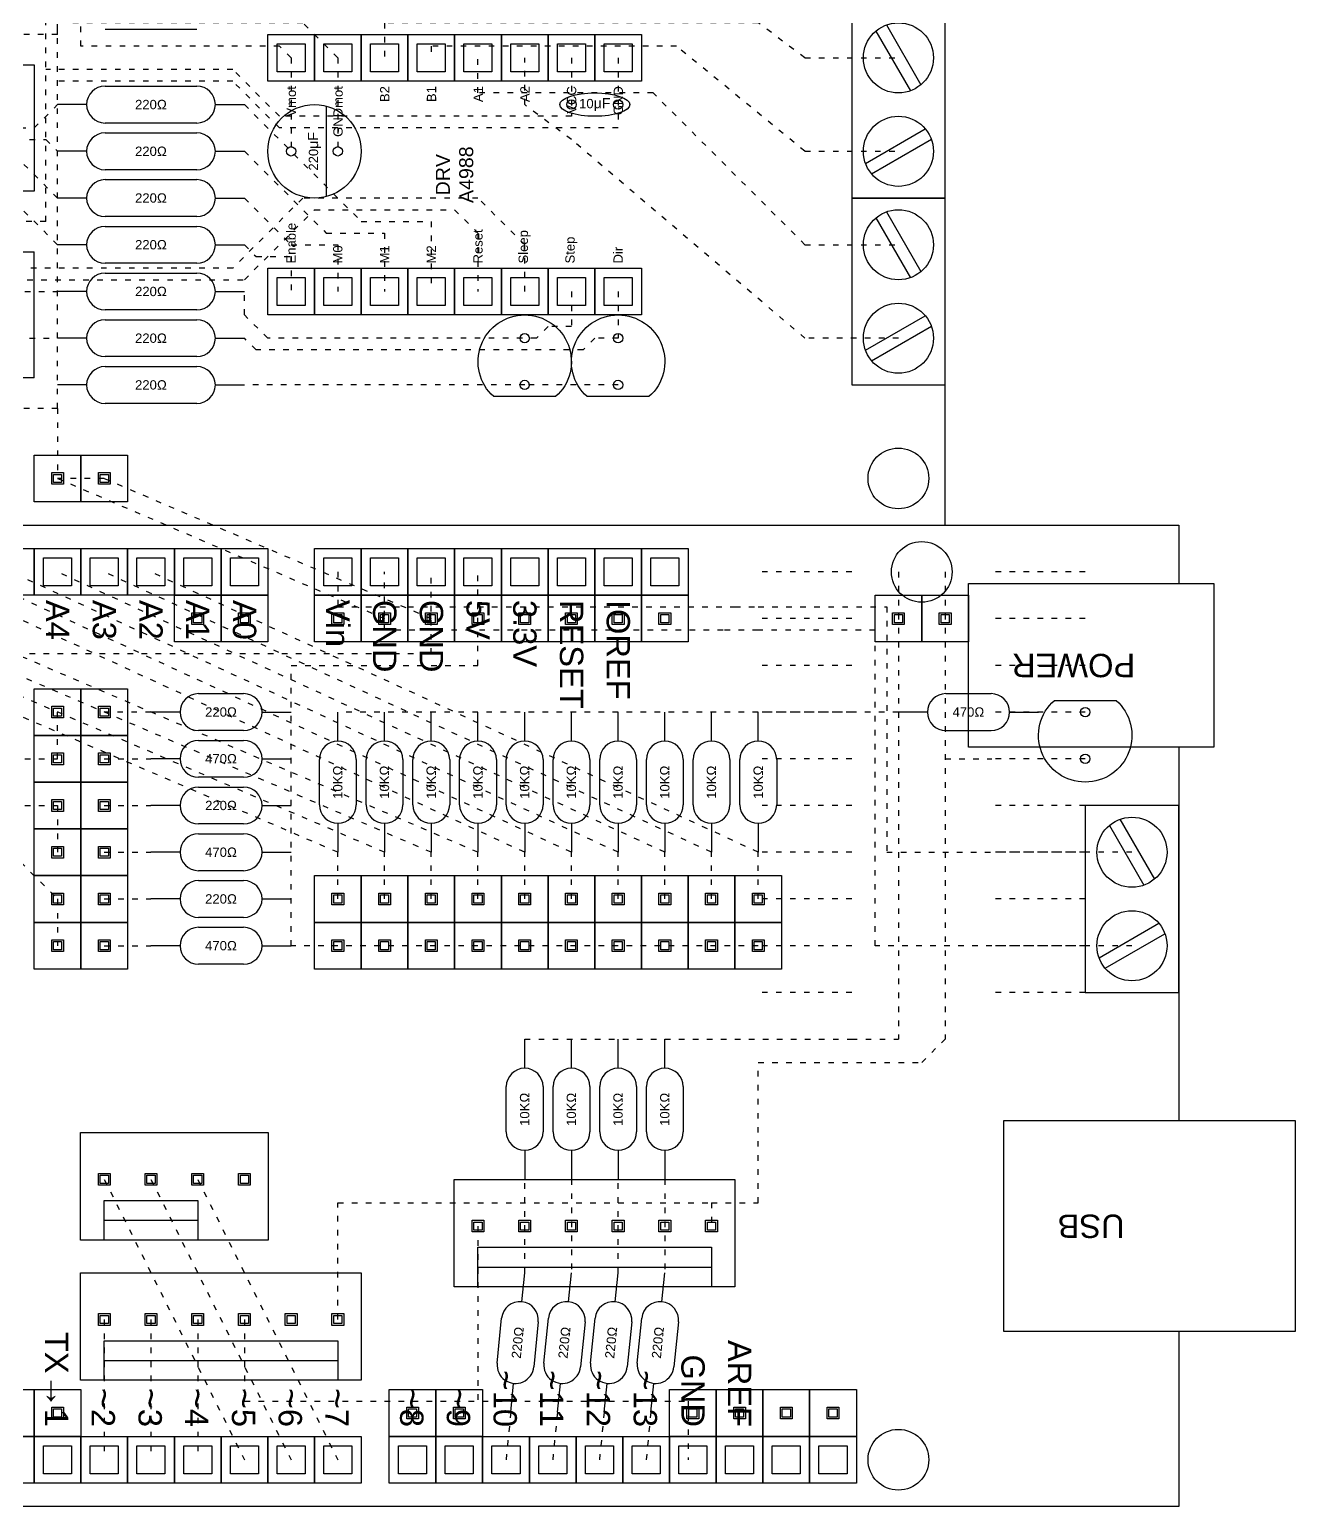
# Model space of a CAD drawing. Header units: millimetres. Extents: x 7505 to 27833, y -9600 to 533.
# Drawn here: x 22940 to 25650, y -9600 to -6439 of the extents above; entities that cross this region are included whole.
import ezdxf

# ---------------------------------------------------------------- set-up
doc = ezdxf.new("R2010")
doc.units = ezdxf.units.MM
doc.linetypes.add('ACAD_ISO03W100', pattern=[30, 12, -18])
doc.layers.add('Cableado', color=7, linetype='ACAD_ISO03W100')
doc.styles.get("Standard").update_dxf_attribs({"font": 'arial.ttf'})

msp = doc.modelspace()

# ---------------------------------------------------------------- linework, layer by layer
at = {"color": 1}
for p, q in [((22950, -6515), (22950, -6785)), ((22950, -7185), (22950, -6915))]:
    msp.add_line(p, q, dxfattribs=at)
for p, q in [((23062.3, -6600), (23000, -6600)), ((23337.8, -6600), (23400, -6600)), ((23575, -6603.2), (23575, -6796.8)), ((23062.3, -6700), (23000, -6700)), ((23337.8, -6700), (23400, -6700)), ((23062.3, -6800), (23000, -6800)), ((23337.8, -6800), (23400, -6800)), ((23062.3, -6900), (23000, -6900)), ((23337.8, -6900), (23400, -6900)), ((23062.3, -7000), (23000, -7000)), ((23337.8, -7000), (23400, -7000)), ((23062.3, -7100), (23000, -7100)), ((23337.8, -7100), (23400, -7100)), ((23062.3, -7200), (23000, -7200)), ((23337.8, -7200), (23400, -7200)), ((23262.3, -7900), (23200, -7900)), ((23437.8, -7900), (23500, -7900)), ((23600, -7962.2), (23600, -7900)), ((23700, -7962.2), (23700, -7900)), ((23800, -7962.2), (23800, -7900)), ((23900, -7962.2), (23900, -7900)), ((24000, -7962.2), (24000, -7900)), ((24100, -7962.2), (24100, -7900)), ((24200, -7962.2), (24200, -7900)), ((24300, -7962.2), (24300, -7900)), ((24400, -7962.2), (24400, -7900)), ((24500, -7962.2), (24500, -7900)), ((24862.3, -7900), (24800, -7900)), ((25037.8, -7900), (25100, -7900)), ((23262.3, -8000), (23200, -8000)), ((23437.8, -8000), (23500, -8000)), ((23262.3, -8100), (23200, -8100)), ((23437.8, -8100), (23500, -8100)), ((23600, -8137.7), (23600, -8200)), ((23700, -8137.7), (23700, -8200)), ((23800, -8137.7), (23800, -8200)), ((23900, -8137.7), (23900, -8200)), ((24000, -8137.7), (24000, -8200)), ((24100, -8137.7), (24100, -8200)), ((24200, -8137.7), (24200, -8200)), ((24300, -8137.7), (24300, -8200)), ((24400, -8137.7), (24400, -8200)), ((24500, -8137.7), (24500, -8200)), ((23262.3, -8200), (23200, -8200)), ((23437.8, -8200), (23500, -8200)), ((23262.3, -8300), (23200, -8300)), ((23437.8, -8300), (23500, -8300)), ((23262.3, -8400), (23200, -8400)), ((23437.8, -8400), (23500, -8400)), ((24000, -8662.2), (24000, -8600)), ((24100, -8662.2), (24100, -8600)), ((24200, -8662.2), (24200, -8600)), ((24300, -8662.2), (24300, -8600)), ((24000, -8837.7), (24000, -8900)), ((24100, -8837.7), (24100, -8900)), ((24200, -8837.7), (24200, -8900)), ((24300, -8837.7), (24300, -8900)), ((23993.8, -9161.9), (24000, -9100)), ((24093.8, -9161.9), (24100, -9100)), ((24193.8, -9161.9), (24200, -9100)), ((24293.8, -9161.9), (24300, -9100)), ((23970.1, -9398.5), (23976.3, -9336.6)), ((24070.1, -9398.5), (24076.3, -9336.6)), ((24170.1, -9398.5), (24176.3, -9336.6)), ((24270.1, -9398.5), (24276.3, -9336.6))]:
    msp.add_line(p, q)
for points in [[(21500, -2200), (21500, -7500), (24900, -7500), (24900, -2200)], [(24900, -6800), (24900, -6400), (24700, -6400), (24700, -6800)], [(24900, -7200), (24900, -6800), (24700, -6800), (24700, -7200)], [(25475, -7625), (25475, -7975), (24950, -7975), (24950, -7625)], [(25400, -8500), (25400, -8100), (25200, -8100), (25200, -8500)], [(25650, -8775), (25025, -8775), (25025, -9225), (25650, -9225)], [(24387.4, -9012.6), (24387.4, -8987.4), (24412.6, -8987.4), (24412.6, -9012.6)], [(24391.3, -9008.7), (24391.3, -8991.3), (24408.7, -8991.3), (24408.7, -9008.7)], [(23487.4, -9212.6), (23487.4, -9187.4), (23512.6, -9187.4), (23512.6, -9212.6)], [(23491.3, -9208.7), (23491.3, -9191.3), (23508.7, -9191.3), (23508.7, -9208.7)], [(23587.4, -9212.6), (23587.4, -9187.4), (23612.6, -9187.4), (23612.6, -9212.6)], [(23591.3, -9208.7), (23591.3, -9191.3), (23608.7, -9191.3), (23608.7, -9208.7)]]:
    msp.add_lwpolyline(points, close=True, dxfattribs=at)
for points in [[(23298.4, -6439.4), (23101.6, -6439.4)], [(23101.6, -6560.6), (23298.4, -6560.6)], [(23298.4, -6639.4), (23101.6, -6639.4)], [(23101.6, -6660.6), (23298.4, -6660.6)], [(23298.4, -6739.4), (23101.6, -6739.4)], [(23101.6, -6760.6), (23298.4, -6760.6)], [(23298.4, -6839.4), (23101.6, -6839.4)], [(23101.6, -6860.6), (23298.4, -6860.6)], [(23298.4, -6939.4), (23101.6, -6939.4)], [(23101.6, -6960.6), (23298.4, -6960.6)], [(23298.4, -7039.4), (23101.6, -7039.4)], [(23101.6, -7060.6), (23298.4, -7060.6)], [(23298.4, -7139.4), (23101.6, -7139.4)], [(23101.6, -7160.6), (23298.4, -7160.6)], [(23298.4, -7239.4), (23101.6, -7239.4)], [(23301.6, -7860.6), (23398.4, -7860.6)], [(24901.6, -7860.6), (24998.4, -7860.6)], [(23398.4, -7939.4), (23301.6, -7939.4)], [(23301.6, -7960.6), (23398.4, -7960.6)], [(24901.6, -7939.4), (24998.4, -7939.4)], [(23560.6, -8098.4), (23560.6, -8001.6)], [(23639.4, -8001.6), (23639.4, -8098.4)], [(23660.6, -8098.4), (23660.6, -8001.6)], [(23739.4, -8001.6), (23739.4, -8098.4)], [(23760.6, -8098.4), (23760.6, -8001.6)], [(23839.4, -8001.6), (23839.4, -8098.4)], [(23860.6, -8098.4), (23860.6, -8001.6)], [(23939.4, -8001.6), (23939.4, -8098.4)], [(23960.6, -8098.4), (23960.6, -8001.6)], [(24039.4, -8001.6), (24039.4, -8098.4)], [(24060.6, -8098.4), (24060.6, -8001.6)], [(24139.4, -8001.6), (24139.4, -8098.4)], [(24160.6, -8098.4), (24160.6, -8001.6)], [(24239.4, -8001.6), (24239.4, -8098.4)], [(24260.6, -8098.4), (24260.6, -8001.6)], [(24339.4, -8001.6), (24339.4, -8098.4)], [(24360.6, -8098.4), (24360.6, -8001.6)], [(24439.4, -8001.6), (24439.4, -8098.4)], [(24460.6, -8098.4), (24460.6, -8001.6)], [(24539.4, -8001.6), (24539.4, -8098.4)], [(23398.4, -8039.4), (23301.6, -8039.4)], [(23301.6, -8060.6), (23398.4, -8060.6)], [(23398.4, -8139.4), (23301.6, -8139.4)], [(23301.6, -8160.6), (23398.4, -8160.6)], [(23398.4, -8239.4), (23301.6, -8239.4)], [(23301.6, -8260.6), (23398.4, -8260.6)], [(23398.4, -8339.4), (23301.6, -8339.4)], [(23301.6, -8360.6), (23398.4, -8360.6)], [(23398.4, -8439.4), (23301.6, -8439.4)], [(23960.6, -8798.4), (23960.6, -8701.6)], [(24039.4, -8701.6), (24039.4, -8798.4)], [(24060.6, -8798.4), (24060.6, -8701.6)], [(24139.4, -8701.6), (24139.4, -8798.4)], [(24160.6, -8798.4), (24160.6, -8701.6)], [(24239.4, -8701.6), (24239.4, -8798.4)], [(24260.6, -8798.4), (24260.6, -8701.6)], [(24339.4, -8701.6), (24339.4, -8798.4)], [(23941.1, -9293.5), (23950.7, -9197.2)], [(24041.1, -9293.5), (24050.7, -9197.2)], [(24141.1, -9293.5), (24150.7, -9197.2)], [(24241.1, -9293.5), (24250.7, -9197.2)], [(24029.1, -9205), (24019.4, -9301.4)], [(24129.1, -9205), (24119.4, -9301.4)], [(24229.1, -9205), (24219.4, -9301.4)], [(24329.1, -9205), (24319.4, -9301.4)]]:
    msp.add_lwpolyline(points)
at = {"color": 7}
for points in [[(24751.8, -6442.5), (24825.7, -6570.5)], [(24774.3, -6429.5), (24848.2, -6557.5)], [(24729.5, -6725.7), (24857.5, -6651.8)], [(24742.5, -6748.2), (24870.5, -6674.3)], [(24751.8, -6842.5), (24825.7, -6970.5)], [(24774.3, -6829.5), (24848.2, -6957.5)], [(24729.5, -7125.7), (24857.5, -7051.8)], [(24742.5, -7148.2), (24870.5, -7074.3)], [(25251.8, -8142.5), (25325.7, -8270.5)], [(25274.3, -8129.5), (25348.2, -8257.5)], [(25229.5, -8425.7), (25357.5, -8351.8)], [(25242.5, -8448.2), (25370.5, -8374.3)]]:
    msp.add_lwpolyline(points, dxfattribs=at)
for points in [[(23450, -6550), (23450, -6450), (23550, -6450), (23550, -6550)], [(23470, -6530), (23470, -6470), (23530, -6470), (23530, -6530)], [(23550, -6550), (23550, -6450), (23650, -6450), (23650, -6550)], [(23570, -6530), (23570, -6470), (23630, -6470), (23630, -6530)], [(23650, -6550), (23650, -6450), (23750, -6450), (23750, -6550)], [(23670, -6530), (23670, -6470), (23730, -6470), (23730, -6530)], [(23750, -6550), (23750, -6450), (23850, -6450), (23850, -6550)], [(23770, -6530), (23770, -6470), (23830, -6470), (23830, -6530)], [(23850, -6550), (23850, -6450), (23950, -6450), (23950, -6550)], [(23870, -6530), (23870, -6470), (23930, -6470), (23930, -6530)], [(23950, -6550), (23950, -6450), (24050, -6450), (24050, -6550)], [(23970, -6530), (23970, -6470), (24030, -6470), (24030, -6530)], [(24050, -6550), (24050, -6450), (24150, -6450), (24150, -6550)], [(24070, -6530), (24070, -6470), (24130, -6470), (24130, -6530)], [(24150, -6550), (24150, -6450), (24250, -6450), (24250, -6550)], [(24170, -6530), (24170, -6470), (24230, -6470), (24230, -6530)], [(23450, -7050), (23450, -6950), (23550, -6950), (23550, -7050)], [(23550, -7050), (23550, -6950), (23650, -6950), (23650, -7050)], [(23650, -7050), (23650, -6950), (23750, -6950), (23750, -7050)], [(23750, -7050), (23750, -6950), (23850, -6950), (23850, -7050)], [(23850, -7050), (23850, -6950), (23950, -6950), (23950, -7050)], [(23950, -7050), (23950, -6950), (24050, -6950), (24050, -7050)], [(24050, -7050), (24050, -6950), (24150, -6950), (24150, -7050)], [(24150, -7050), (24150, -6950), (24250, -6950), (24250, -7050)], [(23470, -7030), (23470, -6970), (23530, -6970), (23530, -7030)], [(23570, -7030), (23570, -6970), (23630, -6970), (23630, -7030)], [(23670, -7030), (23670, -6970), (23730, -6970), (23730, -7030)], [(23770, -7030), (23770, -6970), (23830, -6970), (23830, -7030)], [(23870, -7030), (23870, -6970), (23930, -6970), (23930, -7030)], [(23970, -7030), (23970, -6970), (24030, -6970), (24030, -7030)], [(24070, -7030), (24070, -6970), (24130, -6970), (24130, -7030)], [(24170, -7030), (24170, -6970), (24230, -6970), (24230, -7030)], [(23050, -7450), (22950, -7450), (22950, -7350), (23050, -7350)], [(23150, -7450), (23050, -7450), (23050, -7350), (23150, -7350)], [(22987.4, -7412.6), (22987.4, -7387.4), (23012.6, -7387.4), (23012.6, -7412.6)], [(22991.3, -7408.7), (22991.3, -7391.3), (23008.7, -7391.3), (23008.7, -7408.7)], [(23087.4, -7412.6), (23087.4, -7387.4), (23112.6, -7387.4), (23112.6, -7412.6)], [(23091.3, -7408.7), (23091.3, -7391.3), (23108.7, -7391.3), (23108.7, -7408.7)], [(22950, -7550), (22950, -7650), (22850, -7650), (22850, -7550)], [(23050, -7550), (23050, -7650), (22950, -7650), (22950, -7550)], [(23150, -7550), (23150, -7650), (23050, -7650), (23050, -7550)], [(23250, -7550), (23250, -7650), (23150, -7650), (23150, -7550)], [(23350, -7550), (23350, -7650), (23250, -7650), (23250, -7550)], [(23450, -7550), (23450, -7650), (23350, -7650), (23350, -7550)], [(23650, -7550), (23650, -7650), (23550, -7650), (23550, -7550)], [(23750, -7550), (23750, -7650), (23650, -7650), (23650, -7550)], [(23850, -7550), (23850, -7650), (23750, -7650), (23750, -7550)], [(23950, -7550), (23950, -7650), (23850, -7650), (23850, -7550)], [(24050, -7550), (24050, -7650), (23950, -7650), (23950, -7550)], [(24150, -7550), (24150, -7650), (24050, -7650), (24050, -7550)], [(24250, -7550), (24250, -7650), (24150, -7650), (24150, -7550)], [(24350, -7550), (24350, -7650), (24250, -7650), (24250, -7550)], [(23030, -7570), (23030, -7630), (22970, -7630), (22970, -7570)], [(23130, -7570), (23130, -7630), (23070, -7630), (23070, -7570)], [(23230, -7570), (23230, -7630), (23170, -7630), (23170, -7570)], [(23330, -7570), (23330, -7630), (23270, -7630), (23270, -7570)], [(23430, -7570), (23430, -7630), (23370, -7630), (23370, -7570)], [(23630, -7570), (23630, -7630), (23570, -7630), (23570, -7570)], [(23730, -7570), (23730, -7630), (23670, -7630), (23670, -7570)], [(23830, -7570), (23830, -7630), (23770, -7630), (23770, -7570)], [(23930, -7570), (23930, -7630), (23870, -7630), (23870, -7570)], [(24030, -7570), (24030, -7630), (23970, -7630), (23970, -7570)], [(24130, -7570), (24130, -7630), (24070, -7630), (24070, -7570)], [(24230, -7570), (24230, -7630), (24170, -7630), (24170, -7570)], [(24330, -7570), (24330, -7630), (24270, -7630), (24270, -7570)], [(22950, -7850), (23050, -7850), (23050, -7950), (22950, -7950)], [(23050, -7850), (23150, -7850), (23150, -7950), (23050, -7950)], [(22987.4, -7887.4), (23012.6, -7887.4), (23012.6, -7912.6), (22987.4, -7912.6)], [(22991.3, -7891.3), (23008.7, -7891.3), (23008.7, -7908.7), (22991.3, -7908.7)], [(23087.4, -7887.4), (23112.6, -7887.4), (23112.6, -7912.6), (23087.4, -7912.6)], [(23091.3, -7891.3), (23108.7, -7891.3), (23108.7, -7908.7), (23091.3, -7908.7)], [(22950, -7950), (23050, -7950), (23050, -8050), (22950, -8050)], [(23050, -7950), (23150, -7950), (23150, -8050), (23050, -8050)], [(22987.4, -7987.4), (23012.6, -7987.4), (23012.6, -8012.6), (22987.4, -8012.6)], [(22991.3, -7991.3), (23008.7, -7991.3), (23008.7, -8008.7), (22991.3, -8008.7)], [(23087.4, -7987.4), (23112.6, -7987.4), (23112.6, -8012.6), (23087.4, -8012.6)], [(23091.3, -7991.3), (23108.7, -7991.3), (23108.7, -8008.7), (23091.3, -8008.7)], [(22950, -8050), (23050, -8050), (23050, -8150), (22950, -8150)], [(23050, -8050), (23150, -8050), (23150, -8150), (23050, -8150)], [(22987.4, -8087.4), (23012.6, -8087.4), (23012.6, -8112.6), (22987.4, -8112.6)], [(23087.4, -8087.4), (23112.6, -8087.4), (23112.6, -8112.6), (23087.4, -8112.6)], [(22991.3, -8091.3), (23008.7, -8091.3), (23008.7, -8108.7), (22991.3, -8108.7)], [(23091.3, -8091.3), (23108.7, -8091.3), (23108.7, -8108.7), (23091.3, -8108.7)], [(22950, -8150), (23050, -8150), (23050, -8250), (22950, -8250)], [(23050, -8150), (23150, -8150), (23150, -8250), (23050, -8250)], [(22987.4, -8187.4), (23012.6, -8187.4), (23012.6, -8212.6), (22987.4, -8212.6)], [(22991.3, -8191.3), (23008.7, -8191.3), (23008.7, -8208.7), (22991.3, -8208.7)], [(23087.4, -8187.4), (23112.6, -8187.4), (23112.6, -8212.6), (23087.4, -8212.6)], [(23091.3, -8191.3), (23108.7, -8191.3), (23108.7, -8208.7), (23091.3, -8208.7)], [(22950, -8250), (23050, -8250), (23050, -8350), (22950, -8350)], [(23050, -8250), (23150, -8250), (23150, -8350), (23050, -8350)], [(23550, -8250), (23650, -8250), (23650, -8350), (23550, -8350)], [(23650, -8250), (23750, -8250), (23750, -8350), (23650, -8350)], [(23750, -8250), (23850, -8250), (23850, -8350), (23750, -8350)], [(23850, -8250), (23950, -8250), (23950, -8350), (23850, -8350)], [(23950, -8250), (24050, -8250), (24050, -8350), (23950, -8350)], [(24050, -8250), (24150, -8250), (24150, -8350), (24050, -8350)], [(24150, -8250), (24250, -8250), (24250, -8350), (24150, -8350)], [(24250, -8250), (24350, -8250), (24350, -8350), (24250, -8350)], [(24350, -8250), (24450, -8250), (24450, -8350), (24350, -8350)], [(24450, -8250), (24550, -8250), (24550, -8350), (24450, -8350)], [(22987.4, -8287.4), (23012.6, -8287.4), (23012.6, -8312.6), (22987.4, -8312.6)], [(22991.3, -8291.3), (23008.7, -8291.3), (23008.7, -8308.7), (22991.3, -8308.7)], [(23087.4, -8287.4), (23112.6, -8287.4), (23112.6, -8312.6), (23087.4, -8312.6)], [(23091.3, -8291.3), (23108.7, -8291.3), (23108.7, -8308.7), (23091.3, -8308.7)], [(23612.6, -8287.4), (23612.6, -8312.6), (23587.4, -8312.6), (23587.4, -8287.4)], [(23608.7, -8291.3), (23608.7, -8308.7), (23591.3, -8308.7), (23591.3, -8291.3)], [(23712.6, -8287.4), (23712.6, -8312.6), (23687.4, -8312.6), (23687.4, -8287.4)], [(23708.7, -8291.3), (23708.7, -8308.7), (23691.3, -8308.7), (23691.3, -8291.3)], [(23812.6, -8287.4), (23812.6, -8312.6), (23787.4, -8312.6), (23787.4, -8287.4)], [(23808.7, -8291.3), (23808.7, -8308.7), (23791.3, -8308.7), (23791.3, -8291.3)], [(23912.6, -8287.4), (23912.6, -8312.6), (23887.4, -8312.6), (23887.4, -8287.4)], [(23908.7, -8291.3), (23908.7, -8308.7), (23891.3, -8308.7), (23891.3, -8291.3)], [(24012.6, -8287.4), (24012.6, -8312.6), (23987.4, -8312.6), (23987.4, -8287.4)], [(24008.7, -8291.3), (24008.7, -8308.7), (23991.3, -8308.7), (23991.3, -8291.3)], [(24112.6, -8287.4), (24112.6, -8312.6), (24087.4, -8312.6), (24087.4, -8287.4)], [(24108.7, -8291.3), (24108.7, -8308.7), (24091.3, -8308.7), (24091.3, -8291.3)], [(24212.6, -8287.4), (24212.6, -8312.6), (24187.4, -8312.6), (24187.4, -8287.4)], [(24208.7, -8291.3), (24208.7, -8308.7), (24191.3, -8308.7), (24191.3, -8291.3)], [(24312.6, -8287.4), (24312.6, -8312.6), (24287.4, -8312.6), (24287.4, -8287.4)], [(24308.7, -8291.3), (24308.7, -8308.7), (24291.3, -8308.7), (24291.3, -8291.3)], [(24412.6, -8287.4), (24412.6, -8312.6), (24387.4, -8312.6), (24387.4, -8287.4)], [(24408.7, -8291.3), (24408.7, -8308.7), (24391.3, -8308.7), (24391.3, -8291.3)], [(24512.6, -8287.4), (24512.6, -8312.6), (24487.4, -8312.6), (24487.4, -8287.4)], [(24508.7, -8291.3), (24508.7, -8308.7), (24491.3, -8308.7), (24491.3, -8291.3)], [(22950, -8350), (23050, -8350), (23050, -8450), (22950, -8450)], [(23050, -8350), (23150, -8350), (23150, -8450), (23050, -8450)], [(23550, -8350), (23650, -8350), (23650, -8450), (23550, -8450)], [(23650, -8350), (23750, -8350), (23750, -8450), (23650, -8450)], [(23750, -8350), (23850, -8350), (23850, -8450), (23750, -8450)], [(23850, -8350), (23950, -8350), (23950, -8450), (23850, -8450)], [(23950, -8350), (24050, -8350), (24050, -8450), (23950, -8450)], [(24050, -8350), (24150, -8350), (24150, -8450), (24050, -8450)], [(24150, -8350), (24250, -8350), (24250, -8450), (24150, -8450)], [(24250, -8350), (24350, -8350), (24350, -8450), (24250, -8450)], [(24350, -8350), (24450, -8350), (24450, -8450), (24350, -8450)], [(24450, -8350), (24550, -8350), (24550, -8450), (24450, -8450)], [(22987.4, -8387.4), (23012.6, -8387.4), (23012.6, -8412.6), (22987.4, -8412.6)], [(22991.3, -8391.3), (23008.7, -8391.3), (23008.7, -8408.7), (22991.3, -8408.7)], [(23087.4, -8387.4), (23112.6, -8387.4), (23112.6, -8412.6), (23087.4, -8412.6)], [(23091.3, -8391.3), (23108.7, -8391.3), (23108.7, -8408.7), (23091.3, -8408.7)], [(23612.6, -8387.4), (23612.6, -8412.6), (23587.4, -8412.6), (23587.4, -8387.4)], [(23608.7, -8391.3), (23608.7, -8408.7), (23591.3, -8408.7), (23591.3, -8391.3)], [(23712.6, -8387.4), (23712.6, -8412.6), (23687.4, -8412.6), (23687.4, -8387.4)], [(23708.7, -8391.3), (23708.7, -8408.7), (23691.3, -8408.7), (23691.3, -8391.3)], [(23812.6, -8387.4), (23812.6, -8412.6), (23787.4, -8412.6), (23787.4, -8387.4)], [(23808.7, -8391.3), (23808.7, -8408.7), (23791.3, -8408.7), (23791.3, -8391.3)], [(23912.6, -8387.4), (23912.6, -8412.6), (23887.4, -8412.6), (23887.4, -8387.4)], [(23908.7, -8391.3), (23908.7, -8408.7), (23891.3, -8408.7), (23891.3, -8391.3)], [(24012.6, -8387.4), (24012.6, -8412.6), (23987.4, -8412.6), (23987.4, -8387.4)], [(24008.7, -8391.3), (24008.7, -8408.7), (23991.3, -8408.7), (23991.3, -8391.3)], [(24112.6, -8387.4), (24112.6, -8412.6), (24087.4, -8412.6), (24087.4, -8387.4)], [(24108.7, -8391.3), (24108.7, -8408.7), (24091.3, -8408.7), (24091.3, -8391.3)], [(24212.6, -8387.4), (24212.6, -8412.6), (24187.4, -8412.6), (24187.4, -8387.4)], [(24208.7, -8391.3), (24208.7, -8408.7), (24191.3, -8408.7), (24191.3, -8391.3)], [(24312.6, -8387.4), (24312.6, -8412.6), (24287.4, -8412.6), (24287.4, -8387.4)], [(24308.7, -8391.3), (24308.7, -8408.7), (24291.3, -8408.7), (24291.3, -8391.3)], [(24412.6, -8387.4), (24412.6, -8412.6), (24387.4, -8412.6), (24387.4, -8387.4)], [(24408.7, -8391.3), (24408.7, -8408.7), (24391.3, -8408.7), (24391.3, -8391.3)], [(24512.6, -8387.4), (24512.6, -8412.6), (24487.4, -8412.6), (24487.4, -8387.4)], [(24508.7, -8391.3), (24508.7, -8408.7), (24491.3, -8408.7), (24491.3, -8391.3)], [(23450.8, -9029.9), (23049.2, -9029.9), (23049.2, -8800), (23450.8, -8800)], [(24450, -9129.9), (23849.2, -9129.9), (23849.2, -8900), (24450, -8900)], [(23100, -8945.3), (23300, -8945.3), (23300, -9029.9), (23100, -9029.9)], [(23100, -8987.6), (23300, -8987.6), (23300, -9029.9), (23100, -9029.9)], [(23912.6, -9012.6), (23887.4, -9012.6), (23887.4, -8987.4), (23912.6, -8987.4)], [(23908.7, -9008.7), (23891.3, -9008.7), (23891.3, -8991.3), (23908.7, -8991.3)], [(24012.6, -9012.6), (23987.4, -9012.6), (23987.4, -8987.4), (24012.6, -8987.4)], [(24008.7, -9008.7), (23991.3, -9008.7), (23991.3, -8991.3), (24008.7, -8991.3)], [(24112.6, -9012.6), (24087.4, -9012.6), (24087.4, -8987.4), (24112.6, -8987.4)], [(24108.7, -9008.7), (24091.3, -9008.7), (24091.3, -8991.3), (24108.7, -8991.3)], [(24212.6, -9012.6), (24187.4, -9012.6), (24187.4, -8987.4), (24212.6, -8987.4)], [(24208.7, -9008.7), (24191.3, -9008.7), (24191.3, -8991.3), (24208.7, -8991.3)], [(24312.6, -9012.6), (24287.4, -9012.6), (24287.4, -8987.4), (24312.6, -8987.4)], [(24308.7, -9008.7), (24291.3, -9008.7), (24291.3, -8991.3), (24308.7, -8991.3)], [(24412.6, -9012.6), (24387.4, -9012.6), (24387.4, -8987.4), (24412.6, -8987.4)], [(24408.7, -9008.7), (24391.3, -9008.7), (24391.3, -8991.3), (24408.7, -8991.3)], [(23900, -9045.3), (24400, -9045.3), (24400, -9129.9), (23900, -9129.9)], [(23650, -9329.9), (23049.2, -9329.9), (23049.2, -9100), (23650, -9100)], [(23900, -9087.6), (24400, -9087.6), (24400, -9129.9), (23900, -9129.9)], [(23112.6, -9212.6), (23087.4, -9212.6), (23087.4, -9187.4), (23112.6, -9187.4)], [(23108.7, -9208.7), (23091.3, -9208.7), (23091.3, -9191.3), (23108.7, -9191.3)], [(23212.6, -9212.6), (23187.4, -9212.6), (23187.4, -9187.4), (23212.6, -9187.4)], [(23208.7, -9208.7), (23191.3, -9208.7), (23191.3, -9191.3), (23208.7, -9191.3)], [(23312.6, -9212.6), (23287.4, -9212.6), (23287.4, -9187.4), (23312.6, -9187.4)], [(23308.7, -9208.7), (23291.3, -9208.7), (23291.3, -9191.3), (23308.7, -9191.3)], [(23412.6, -9212.6), (23387.4, -9212.6), (23387.4, -9187.4), (23412.6, -9187.4)], [(23408.7, -9208.7), (23391.3, -9208.7), (23391.3, -9191.3), (23408.7, -9191.3)], [(23512.6, -9212.6), (23487.4, -9212.6), (23487.4, -9187.4), (23512.6, -9187.4)], [(23508.7, -9208.7), (23491.3, -9208.7), (23491.3, -9191.3), (23508.7, -9191.3)], [(23612.6, -9212.6), (23587.4, -9212.6), (23587.4, -9187.4), (23612.6, -9187.4)], [(23608.7, -9208.7), (23591.3, -9208.7), (23591.3, -9191.3), (23608.7, -9191.3)], [(23100, -9245.3), (23600, -9245.3), (23600, -9329.9), (23100, -9329.9)], [(23100, -9287.6), (23600, -9287.6), (23600, -9329.9), (23100, -9329.9)], [(22950, -9450), (22950, -9550), (22850, -9550), (22850, -9450)], [(23050, -9450), (23050, -9550), (22950, -9550), (22950, -9450)], [(23150, -9450), (23150, -9550), (23050, -9550), (23050, -9450)], [(23250, -9450), (23250, -9550), (23150, -9550), (23150, -9450)], [(23350, -9450), (23350, -9550), (23250, -9550), (23250, -9450)], [(23450, -9450), (23450, -9550), (23350, -9550), (23350, -9450)], [(23550, -9450), (23550, -9550), (23450, -9550), (23450, -9450)], [(23650, -9450), (23650, -9550), (23550, -9550), (23550, -9450)], [(23810, -9450), (23810, -9550), (23710, -9550), (23710, -9450)], [(23910, -9450), (23910, -9550), (23810, -9550), (23810, -9450)], [(24010, -9450), (24010, -9550), (23910, -9550), (23910, -9450)], [(24110, -9450), (24110, -9550), (24010, -9550), (24010, -9450)], [(24210, -9450), (24210, -9550), (24110, -9550), (24110, -9450)], [(24310, -9450), (24310, -9550), (24210, -9550), (24210, -9450)], [(24410, -9450), (24410, -9550), (24310, -9550), (24310, -9450)], [(24510, -9450), (24510, -9550), (24410, -9550), (24410, -9450)], [(24610, -9450), (24610, -9550), (24510, -9550), (24510, -9450)], [(24710, -9450), (24710, -9550), (24610, -9550), (24610, -9450)], [(23030, -9470), (23030, -9530), (22970, -9530), (22970, -9470)], [(23130, -9470), (23130, -9530), (23070, -9530), (23070, -9470)], [(23230, -9470), (23230, -9530), (23170, -9530), (23170, -9470)], [(23330, -9470), (23330, -9530), (23270, -9530), (23270, -9470)], [(23430, -9470), (23430, -9530), (23370, -9530), (23370, -9470)], [(23530, -9470), (23530, -9530), (23470, -9530), (23470, -9470)], [(23630, -9470), (23630, -9530), (23570, -9530), (23570, -9470)], [(23790, -9470), (23790, -9530), (23730, -9530), (23730, -9470)], [(23890, -9470), (23890, -9530), (23830, -9530), (23830, -9470)], [(23990, -9470), (23990, -9530), (23930, -9530), (23930, -9470)], [(24090, -9470), (24090, -9530), (24030, -9530), (24030, -9470)], [(24190, -9470), (24190, -9530), (24130, -9530), (24130, -9470)], [(24290, -9470), (24290, -9530), (24230, -9530), (24230, -9470)], [(24390, -9470), (24390, -9530), (24330, -9530), (24330, -9470)], [(24490, -9470), (24490, -9530), (24430, -9530), (24430, -9470)], [(24590, -9470), (24590, -9530), (24530, -9530), (24530, -9470)], [(24690, -9470), (24690, -9530), (24630, -9530), (24630, -9470)]]:
    msp.add_lwpolyline(points, close=True)
at = {"color": 1}
for points in [[(22150, -6515), (22950, -6515)], [(22950, -6785), (22150, -6785)], [(22550, -6915), (22950, -6915)], [(22950, -7185), (22550, -7185)], [(25400, -9225), (25400, -9600), (21600, -9600), (21500, -9500), (21500, -9100), (21400, -9000), (21400, -7650), (21500, -7550), (21500, -7500), (25400, -7500), (25400, -7625)], [(25400, -7975), (25400, -8775)]]:
    msp.add_lwpolyline(points, dxfattribs=at)
at = {"color": 30}
for points in [[(24066.1, -7225), (23933.9, -7225, -2.645751)], [(24266.1, -7225), (24133.9, -7225, -2.645751)], [(25133.9, -7875), (25266.1, -7875, -2.645751)]]:
    msp.add_lwpolyline(points, format="xyb", close=True, dxfattribs=at)
at = {"color": 2}
for points in [[(23350, -7750), (23250, -7750), (23250, -7650), (23350, -7650)], [(23450, -7750), (23350, -7750), (23350, -7650), (23450, -7650)], [(23650, -7750), (23550, -7750), (23550, -7650), (23650, -7650)], [(23750, -7750), (23650, -7750), (23650, -7650), (23750, -7650)], [(23850, -7750), (23750, -7750), (23750, -7650), (23850, -7650)], [(23950, -7750), (23850, -7750), (23850, -7650), (23950, -7650)], [(24050, -7750), (23950, -7750), (23950, -7650), (24050, -7650)], [(24150, -7750), (24050, -7750), (24050, -7650), (24150, -7650)], [(24250, -7750), (24150, -7750), (24150, -7650), (24250, -7650)], [(24350, -7750), (24250, -7750), (24250, -7650), (24350, -7650)], [(24850, -7750), (24750, -7750), (24750, -7650), (24850, -7650)], [(24950, -7750), (24850, -7750), (24850, -7650), (24950, -7650)], [(23287.4, -7712.6), (23287.4, -7687.4), (23312.6, -7687.4), (23312.6, -7712.6)], [(23291.3, -7708.7), (23291.3, -7691.3), (23308.7, -7691.3), (23308.7, -7708.7)], [(23387.4, -7712.6), (23387.4, -7687.4), (23412.6, -7687.4), (23412.6, -7712.6)], [(23391.3, -7708.7), (23391.3, -7691.3), (23408.7, -7691.3), (23408.7, -7708.7)], [(23587.4, -7712.6), (23587.4, -7687.4), (23612.6, -7687.4), (23612.6, -7712.6)], [(23591.3, -7708.7), (23591.3, -7691.3), (23608.7, -7691.3), (23608.7, -7708.7)], [(23687.4, -7712.6), (23687.4, -7687.4), (23712.6, -7687.4), (23712.6, -7712.6)], [(23691.3, -7708.7), (23691.3, -7691.3), (23708.7, -7691.3), (23708.7, -7708.7)], [(23787.4, -7712.6), (23787.4, -7687.4), (23812.6, -7687.4), (23812.6, -7712.6)], [(23791.3, -7708.7), (23791.3, -7691.3), (23808.7, -7691.3), (23808.7, -7708.7)], [(23887.4, -7712.6), (23887.4, -7687.4), (23912.6, -7687.4), (23912.6, -7712.6)], [(23891.3, -7708.7), (23891.3, -7691.3), (23908.7, -7691.3), (23908.7, -7708.7)], [(23987.4, -7712.6), (23987.4, -7687.4), (24012.6, -7687.4), (24012.6, -7712.6)], [(23991.3, -7708.7), (23991.3, -7691.3), (24008.7, -7691.3), (24008.7, -7708.7)], [(24087.4, -7712.6), (24087.4, -7687.4), (24112.6, -7687.4), (24112.6, -7712.6)], [(24091.3, -7708.7), (24091.3, -7691.3), (24108.7, -7691.3), (24108.7, -7708.7)], [(24187.4, -7712.6), (24187.4, -7687.4), (24212.6, -7687.4), (24212.6, -7712.6)], [(24191.3, -7708.7), (24191.3, -7691.3), (24208.7, -7691.3), (24208.7, -7708.7)], [(24287.4, -7712.6), (24287.4, -7687.4), (24312.6, -7687.4), (24312.6, -7712.6)], [(24291.3, -7708.7), (24291.3, -7691.3), (24308.7, -7691.3), (24308.7, -7708.7)], [(24787.4, -7712.6), (24787.4, -7687.4), (24812.6, -7687.4), (24812.6, -7712.6)], [(24791.3, -7708.7), (24791.3, -7691.3), (24808.7, -7691.3), (24808.7, -7708.7)], [(24887.4, -7712.6), (24887.4, -7687.4), (24912.6, -7687.4), (24912.6, -7712.6)], [(24891.3, -7708.7), (24891.3, -7691.3), (24908.7, -7691.3), (24908.7, -7708.7)], [(22950, -9450), (22850, -9450), (22850, -9350), (22950, -9350)], [(23050, -9450), (22950, -9450), (22950, -9350), (23050, -9350)], [(23810, -9450), (23710, -9450), (23710, -9350), (23810, -9350)], [(23910, -9450), (23810, -9450), (23810, -9350), (23910, -9350)], [(24410, -9450), (24310, -9450), (24310, -9350), (24410, -9350)], [(24510, -9450), (24410, -9450), (24410, -9350), (24510, -9350)], [(24610, -9450), (24510, -9450), (24510, -9350), (24610, -9350)], [(24710, -9450), (24610, -9450), (24610, -9350), (24710, -9350)], [(22987.4, -9412.6), (22987.4, -9387.4), (23012.6, -9387.4), (23012.6, -9412.6)], [(22991.3, -9408.7), (22991.3, -9391.3), (23008.7, -9391.3), (23008.7, -9408.7)], [(23747.4, -9412.6), (23747.4, -9387.4), (23772.6, -9387.4), (23772.6, -9412.6)], [(23751.3, -9408.7), (23751.3, -9391.3), (23768.7, -9391.3), (23768.7, -9408.7)], [(23847.4, -9412.6), (23847.4, -9387.4), (23872.6, -9387.4), (23872.6, -9412.6)], [(23851.3, -9408.7), (23851.3, -9391.3), (23868.7, -9391.3), (23868.7, -9408.7)], [(24347.4, -9412.6), (24347.4, -9387.4), (24372.6, -9387.4), (24372.6, -9412.6)], [(24351.3, -9408.7), (24351.3, -9391.3), (24368.7, -9391.3), (24368.7, -9408.7)], [(24447.4, -9412.6), (24447.4, -9387.4), (24472.6, -9387.4), (24472.6, -9412.6)], [(24451.3, -9408.7), (24451.3, -9391.3), (24468.7, -9391.3), (24468.7, -9408.7)], [(24547.4, -9412.6), (24547.4, -9387.4), (24572.6, -9387.4), (24572.6, -9412.6)], [(24551.3, -9408.7), (24551.3, -9391.3), (24568.7, -9391.3), (24568.7, -9408.7)], [(24647.4, -9412.6), (24647.4, -9387.4), (24672.6, -9387.4), (24672.6, -9412.6)], [(24651.3, -9408.7), (24651.3, -9391.3), (24668.7, -9391.3), (24668.7, -9408.7)]]:
    msp.add_lwpolyline(points, close=True, dxfattribs=at)
at = {"color": 5}
for points in [[(23112.6, -8912.6), (23087.4, -8912.6), (23087.4, -8887.4), (23112.6, -8887.4)], [(23108.7, -8908.7), (23091.3, -8908.7), (23091.3, -8891.3), (23108.7, -8891.3)], [(23212.6, -8912.6), (23187.4, -8912.6), (23187.4, -8887.4), (23212.6, -8887.4)], [(23208.7, -8908.7), (23191.3, -8908.7), (23191.3, -8891.3), (23208.7, -8891.3)], [(23312.6, -8912.6), (23287.4, -8912.6), (23287.4, -8887.4), (23312.6, -8887.4)], [(23308.7, -8908.7), (23291.3, -8908.7), (23291.3, -8891.3), (23308.7, -8891.3)]]:
    msp.add_lwpolyline(points, close=True, dxfattribs=at)
at = {"color": 7}
for points in [[(23412.6, -8912.6), (23387.4, -8912.6), (23387.4, -8887.4), (23412.6, -8887.4)], [(23408.7, -8908.7), (23391.3, -8908.7), (23391.3, -8891.3), (23408.7, -8891.3)]]:
    msp.add_lwpolyline(points, close=True, dxfattribs=at)
at = {"color": 252}
for points in [[(23887.4, -9012.6), (23887.4, -8987.4), (23912.6, -8987.4), (23912.6, -9012.6)], [(23891.3, -9008.7), (23891.3, -8991.3), (23908.7, -8991.3), (23908.7, -9008.7)], [(23387.4, -9212.6), (23387.4, -9187.4), (23412.6, -9187.4), (23412.6, -9212.6)], [(23391.3, -9208.7), (23391.3, -9191.3), (23408.7, -9191.3), (23408.7, -9208.7)]]:
    msp.add_lwpolyline(points, close=True, dxfattribs=at)
at = {"color": 6}
for points in [[(23987.4, -9012.6), (23987.4, -8987.4), (24012.6, -8987.4), (24012.6, -9012.6)], [(23991.3, -9008.7), (23991.3, -8991.3), (24008.7, -8991.3), (24008.7, -9008.7)], [(24087.4, -9012.6), (24087.4, -8987.4), (24112.6, -8987.4), (24112.6, -9012.6)], [(24091.3, -9008.7), (24091.3, -8991.3), (24108.7, -8991.3), (24108.7, -9008.7)], [(24187.4, -9012.6), (24187.4, -8987.4), (24212.6, -8987.4), (24212.6, -9012.6)], [(24191.3, -9008.7), (24191.3, -8991.3), (24208.7, -8991.3), (24208.7, -9008.7)], [(24287.4, -9012.6), (24287.4, -8987.4), (24312.6, -8987.4), (24312.6, -9012.6)], [(24291.3, -9008.7), (24291.3, -8991.3), (24308.7, -8991.3), (24308.7, -9008.7)]]:
    msp.add_lwpolyline(points, close=True, dxfattribs=at)
at = {"color": 7}
for centre in [(24800, -6500), (24800, -6700), (24800, -6900), (24800, -7100), (25300, -8200), (25300, -8400)]:
    msp.add_circle(centre, 75, dxfattribs=at)
for centre, radius in [((23550, -6700), 100), ((24100, -6600), 10), ((24200, -6600), 10), ((23500, -6700), 10), ((23600, -6700), 10)]:
    msp.add_circle(centre, radius)
at = {"color": 30}
for centre in [(24000, -7100), (24200, -7100), (24000, -7200), (24200, -7200), (25200, -7900), (25200, -8000)]:
    msp.add_circle(centre, 10, dxfattribs=at)
at = {"color": 1}
for centre in [(24800, -7400), (24850, -7600), (24800, -9500)]:
    msp.add_circle(centre, 65, dxfattribs=at)
for centre, start, end in [((23101.6, -6600), 90, 270), ((23298.4, -6600), 270, 90), ((23101.6, -6700), 90, 270), ((23298.4, -6700), 270, 90), ((23101.6, -6800), 90, 270), ((23298.4, -6800), 270, 90), ((23101.6, -6900), 90, 270), ((23298.4, -6900), 270, 90), ((23101.6, -7000), 90, 270), ((23298.4, -7000), 270, 90), ((23101.6, -7100), 90, 270), ((23298.4, -7100), 270, 90), ((23101.6, -7200), 90, 270), ((23298.4, -7200), 270, 90), ((23301.6, -7900), 90, 270), ((23398.4, -7900), 270, 90), ((24901.6, -7900), 90, 270), ((24998.4, -7900), 270, 90), ((23301.6, -8000), 90, 270), ((23398.4, -8000), 270, 90), ((23600, -8001.6), 0, 180), ((23700, -8001.6), 0, 180), ((23800, -8001.6), 0, 180), ((23900, -8001.6), 0, 180), ((24000, -8001.6), 0, 180), ((24100, -8001.6), 0, 180), ((24200, -8001.6), 0, 180), ((24300, -8001.6), 0, 180), ((24400, -8001.6), 0, 180), ((24500, -8001.6), 0, 180), ((23301.6, -8100), 90, 270), ((23398.4, -8100), 270, 90), ((23600, -8098.4), 180, 0), ((23700, -8098.4), 180, 0), ((23800, -8098.4), 180, 0), ((23900, -8098.4), 180, 0), ((24000, -8098.4), 180, 0), ((24100, -8098.4), 180, 0), ((24200, -8098.4), 180, 0), ((24300, -8098.4), 180, 0), ((24400, -8098.4), 180, 0), ((24500, -8098.4), 180, 0), ((23301.6, -8200), 90, 270), ((23398.4, -8200), 270, 90), ((23301.6, -8300), 90, 270), ((23398.4, -8300), 270, 90), ((23301.6, -8400), 90, 270), ((23398.4, -8400), 270, 90), ((24000, -8701.6), 0, 180), ((24100, -8701.6), 0, 180), ((24200, -8701.6), 0, 180), ((24300, -8701.6), 0, 180), ((24000, -8798.4), 180, 0), ((24100, -8798.4), 180, 0), ((24200, -8798.4), 180, 0), ((24300, -8798.4), 180, 0), ((23989.9, -9201.1), 354.2894, 174.2894), ((24089.9, -9201.1), 354.2894, 174.2894), ((24189.9, -9201.1), 354.2894, 174.2894), ((24289.9, -9201.1), 354.2894, 174.2894), ((23980.3, -9297.4), 174.2894, 354.2894), ((24080.3, -9297.4), 174.2894, 354.2894), ((24180.3, -9297.4), 174.2894, 354.2894), ((24280.3, -9297.4), 174.2894, 354.2894)]:
    msp.add_arc(centre, 39.4, start, end)
msp.add_ellipse((24150, -6600), major_axis=(75, 0), ratio=0.333333)
at = {"layer": 'Cableado', "color": 252}
msp.add_line((23000, -7250), (23000, -7400), dxfattribs=at)
at = {"layer": 'Cableado', "color": 2}
for points in [[(23050, -6475), (23050, -2900)], [(23500, -6500), (23475, -6475), (23050, -6475)], [(23500, -6500), (23500, -6700)]]:
    msp.add_lwpolyline(points, dxfattribs=at)
at = {"layer": 'Cableado', "color": 252}
for points in [[(23000, -6450), (23000, -5600)], [(23000, -7250), (23000, -6400)], [(23000, -6450), (22300, -6450)], [(23000, -6450), (22600, -6450)], [(24200, -6500), (24200, -6650), (23475, -6650), (23375, -6550), (23000, -6550)], [(24200, -7200), (24000, -7200), (23400, -7200)], [(23000, -7250), (22700, -7250)], [(23000, -7400), (23700, -7700)], [(23100, -7400), (23000, -7400)], [(23100, -7400), (23800, -7700)], [(23800, -7775), (23800, -7600)], [(24800, -7600), (24800, -8600)], [(22700, -8400), (22700, -8200), (22700, -7775), (23800, -7775)], [(24800, -7900), (23600, -7900)], [(25200, -7900), (25000, -7900)], [(23900, -9000), (23900, -9375)], [(23400, -9200), (23400, -9375), (24350, -9375), (24350, -9500)]]:
    msp.add_lwpolyline(points, dxfattribs=at)
at = {"layer": 'Cableado', "color": 1}
for points in [[(22975, -6850), (22975, -6400)], [(24600, -6700), (24325, -6475), (23800, -6475), (23800, -6500)], [(24100, -6500), (24100, -6625), (23475, -6625), (23375, -6525), (22975, -6525)], [(24600, -6700), (24800, -6700)], [(22975, -6850), (22300, -6850)], [(23500, -8400), (23500, -7800), (23900, -7800), (23900, -7600)], [(23600, -7600), (23600, -7675), (24450, -7675), (24500, -7675), (24775, -7675), (24775, -8200), (25000, -8200)], [(24900, -7600), (24900, -8600)], [(23200, -7900), (23100, -7900)], [(23100, -8000), (23200, -8000)], [(24900, -8000), (25000, -8000)], [(23100, -8100), (23200, -8100)], [(23100, -8200), (23200, -8200)], [(25300, -8200), (25000, -8200)], [(23100, -8300), (23200, -8300)], [(23100, -8400), (23200, -8400)], [(24500, -8400), (23500, -8400)], [(24400, -8950), (24500, -8950), (24500, -8650), (24800, -8650), (24850, -8650), (24900, -8600)], [(23600, -9200), (23600, -8950), (24400, -8950)], [(24400, -8950), (24400, -9000)]]:
    msp.add_lwpolyline(points, dxfattribs=at)
at = {"layer": 'Cableado', "color": 251}
for points in [[(23600, -6500), (23525, -6425), (23025, -6425)], [(23600, -6500), (23600, -6700)], [(24600, -6900), (24275, -6575), (23900, -6575), (23900, -6500)], [(24600, -6900), (24800, -6900)], [(25300, -8400), (25000, -8400), (24750, -8400), (24750, -8250), (24750, -7725), (24500, -7725), (24425, -7725), (23700, -7725), (23700, -7600)], [(24000, -8600), (24700, -8600), (24800, -8600)]]:
    msp.add_lwpolyline(points, dxfattribs=at)
at = {"layer": 'Cableado', "color": 5}
for points in [[(24600, -6500), (24500, -6425), (23700, -6425), (23700, -6500)], [(24600, -6500), (24800, -6500)], [(24000, -7000), (24000, -6900), (23900, -6800), (23525, -6800), (23375, -6950), (22500, -6950), (22450, -6900), (22350, -6900), (22300, -6925), (22300, -7000)], [(22400, -7000), (22425, -6975), (23400, -6975), (23550, -6825), (23850, -6825), (23900, -6875), (23900, -7000)], [(22900, -8000), (23000, -8000), (23000, -7900)], [(22900, -8100), (23000, -8100), (23000, -8200)], [(22900, -8200), (23000, -8300), (23000, -8400)], [(23100, -8900), (23400, -9500)], [(23200, -8900), (23500, -9500)], [(23300, -8900), (23600, -9500)]]:
    msp.add_lwpolyline(points, dxfattribs=at)
at = {"layer": 'Cableado', "color": 3}
for points in [[(24600, -7100), (24100, -6675), (24000, -6600), (24000, -6500)], [(22200, -6800), (22350, -6650), (22950, -6650), (23000, -6600)], [(23400, -6600), (23650, -6850), (23800, -6850), (23800, -7000)], [(22400, -6800), (22400, -6675), (22975, -6675), (23000, -6700)], [(23000, -6800), (22900, -6700), (22600, -6700), (22600, -6800)], [(23400, -6700), (23575, -6875), (23700, -6875), (23700, -7000)], [(23000, -6900), (22825, -6725), (22800, -6725), (22800, -6800)], [(23400, -6800), (23500, -6900), (23600, -6900), (23600, -7000)], [(23400, -6900), (23425, -6925), (23500, -6925), (23500, -7000)], [(24800, -7100), (24600, -7100)]]:
    msp.add_lwpolyline(points, dxfattribs=at)
at = {"layer": 'Cableado', "color": 6}
for points in [[(22700, -6900), (22700, -7100), (23000, -7100)], [(24200, -7000), (24200, -7100), (24150, -7100), (24125, -7125), (23425, -7125), (23400, -7100)], [(24000, -9100), (24000, -8900)], [(24100, -8900), (24100, -9100)], [(24200, -9100), (24200, -8900)], [(24300, -8900), (24300, -9100)], [(23970.1, -9398.5), (23960, -9500)], [(24070.1, -9398.5), (24060, -9500)], [(24170.1, -9398.5), (24160, -9500)], [(24270.1, -9398.5), (24260, -9500)]]:
    msp.add_lwpolyline(points, dxfattribs=at)
at = {"layer": 'Cableado', "color": 4}
for points in [[(22900, -6900), (22900, -7000), (23000, -7000)], [(24100, -7000), (24100, -7075), (24050, -7075), (24025, -7100), (23450, -7100), (23400, -7050), (23400, -7000)], [(23600, -8200), (22200, -7600)], [(23700, -8200), (22300, -7600)], [(23800, -8200), (22400, -7600)], [(23900, -8200), (22500, -7600)], [(24000, -8200), (22700, -7600)], [(24100, -8200), (22800, -7600)], [(24200, -8200), (22900, -7600)], [(24300, -8200), (23000, -7600)], [(24400, -8200), (23100, -7600)], [(24500, -8200), (23200, -7600)], [(23600, -8300), (23600, -8200)], [(23700, -8300), (23700, -8200)], [(23800, -8300), (23800, -8200)], [(23900, -8300), (23900, -8200)], [(24000, -8300), (24000, -8200)], [(24100, -8300), (24100, -8200)], [(24200, -8300), (24200, -8200)], [(24300, -8300), (24300, -8200)], [(24400, -8300), (24400, -8200)], [(24500, -8300), (24500, -8200)]]:
    msp.add_lwpolyline(points, dxfattribs=at)
at = {"layer": 'Cableado', "color": 7}
for points in [[(24700, -7600), (24500, -7600)], [(25200, -7600), (25000, -7600)], [(24700, -7700), (24500, -7700)], [(25200, -7700), (25000, -7700)], [(24700, -7800), (24500, -7800)], [(25200, -7800), (25000, -7800)], [(24700, -7900), (24500, -7900)], [(24700, -8000), (24500, -8000)], [(25200, -8000), (25000, -8000)], [(24700, -8100), (24500, -8100)], [(25200, -8100), (25000, -8100)], [(24700, -8200), (24500, -8200)], [(25200, -8200), (25000, -8200)], [(24700, -8300), (24500, -8300)], [(25200, -8300), (25000, -8300)], [(24700, -8400), (24500, -8400)], [(25200, -8400), (25000, -8400)], [(24700, -8500), (24500, -8500)], [(25200, -8500), (25000, -8500)]]:
    msp.add_lwpolyline(points, dxfattribs=at)
at = {"layer": 'Cableado'}
for points in [[(23100, -9200), (23100, -9500)], [(23200, -9200), (23200, -9500)], [(23300, -9200), (23300, -9500)]]:
    msp.add_lwpolyline(points, dxfattribs=at)

# ---------------------------------------------------------------- texts
for s, width, insert, char_height, attachment_point, rotation in [('Vmot', 4.5, (23500.5, -6560.5), 20, 6, 90), ('GNDmot', 4.5, (23600.5, -6560.5), 20, 6, 90), ('B2', 4.5, (23700.5, -6560.5), 20, 6, 90), ('B1', 4.5, (23800.5, -6560.5), 20, 6, 90), ('A1', 4.5, (23900.5, -6560.5), 20, 6, 90), ('A2', 4.5, (24000.5, -6560.5), 20, 6, 90), ('VCC', 4.5, (24100.5, -6560.5), 20, 6, 90), ('GND', 4.5, (24200.5, -6560.5), 20, 6, 90), ('220{\\H1.0833x;μF}', 83.152, (23550, -6700), 20, 5, 90), ('DRV A4988', 4.5, (23850, -6750), 30, 5, 90), ('Enable', 4.5, (23500, -6940), 20, 4, 90), ('Reset', 4.5, (23900, -6940), 20, 4, 90), ('Sleep', 4.5, (24000, -6940), 20, 4, 90), ('Step', 4.5, (24100, -6940), 20, 4, 90), ('M0', 4.5, (23600, -6940), 20, 4, 90), ('M1', 4.5, (23700, -6940), 20, 4, 90), ('M2', 4.5, (23800, -6940), 20, 4, 90), ('Dir', 4.5, (24200, -6940), 20, 4, 90), ('A4', 4.5, (23000, -7660), 50, 4, 270), ('A3', 4.5, (23100, -7660), 50, 4, 270), ('A2', 4.5, (23200, -7660), 50, 4, 270), ('A1', 4.5, (23300, -7660), 50, 4, 270), ('A0', 4.5, (23400, -7660), 50, 4, 270), ('Vin', 4.5, (23600, -7660), 50, 4, 270), ('GND', 4.5, (23700, -7660), 50, 4, 270), ('GND', 4.5, (23800, -7660), 50, 4, 270), ('5V', 4.5, (23900, -7660), 50, 4, 270), ('3.3V', 4.5, (24000, -7660), 50, 4, 270), ('RESET', 4.5, (24100, -7660), 50, 4, 270), ('IOREF', 4.5, (24200, -7660), 50, 4, 270), ('POWER', 4.5, (25175, -7800), 50, 5, 180), ('10KΩ', 83.152, (23600, -8050), 20, 5, 90), ('10KΩ', 83.152, (23700, -8050), 20, 5, 90), ('10KΩ', 83.152, (23800, -8050), 20, 5, 90), ('10KΩ', 83.152, (23900, -8050), 20, 5, 90), ('10KΩ', 83.152, (24000, -8050), 20, 5, 90), ('10KΩ', 83.152, (24100, -8050), 20, 5, 90), ('10KΩ', 83.152, (24200, -8050), 20, 5, 90), ('10KΩ', 83.152, (24300, -8050), 20, 5, 90), ('10KΩ', 83.152, (24400, -8050), 20, 5, 90), ('10KΩ', 83.152, (24500, -8050), 20, 5, 90), ('10KΩ', 83.152, (24000, -8750), 20, 5, 90), ('10KΩ', 83.152, (24100, -8750), 20, 5, 90), ('10KΩ', 83.152, (24200, -8750), 20, 5, 90), ('10KΩ', 83.152, (24300, -8750), 20, 5, 90), ('USB', 307.382, (25212.5, -9000), 50, 5, 180), ('TX{\\H1.0833x;→}1', 4.5, (23000, -9430), 50, 6, 270), ('220Ω', 83.152, (23985.1, -9249.3), 20, 5, 84.2894), ('220Ω', 83.152, (24085.1, -9249.3), 20, 5, 84.2894), ('220Ω', 83.152, (24185.1, -9249.3), 20, 5, 84.2894), ('220Ω', 83.152, (24285.1, -9249.3), 20, 5, 84.2894), ('AREF', 4.5, (24460, -9430), 50, 6, 270), ('GND', 4.5, (24360, -9430), 50, 6, 270), ('{\\H1.0833x;~}10', 4.5, (23960, -9430), 50, 6, 270), ('{\\H1.0833x;~}11', 4.5, (24060, -9430), 50, 6, 270), ('{\\H1.0833x;~}12', 4.5, (24160, -9430), 50, 6, 270), ('{\\H1.0833x;~}13', 4.5, (24260, -9430), 50, 6, 270), ('{\\H1.0833x;~}2', 4.5, (23100, -9430), 50, 6, 270), ('{\\H1.0833x;~}3', 4.5, (23200, -9430), 50, 6, 270), ('{\\H1.0833x;~}4', 4.5, (23300, -9430), 50, 6, 270), ('{\\H1.0833x;~}5', 4.5, (23400, -9430), 50, 6, 270), ('{\\H1.0833x;~}6', 4.5, (23500, -9430), 50, 6, 270), ('{\\H1.0833x;~}7', 4.5, (23600, -9430), 50, 6, 270), ('{\\H1.0833x;~}8', 4.5, (23760, -9430), 50, 6, 270), ('{\\H1.0833x;~}9', 4.5, (23860, -9430), 50, 6, 270)]:
    msp.add_mtext_dynamic_manual_height_columns(s, width=width, gutter_width=12.5, heights=[0], dxfattribs=dict(insert=insert, char_height=char_height, attachment_point=attachment_point, rotation=rotation))
at = {"char_height": 20, "attachment_point": 5}
for s, insert in [('220Ω', (23200, -6600)), ('10{\\H1.0833x;μF}', (24150, -6600)), ('220Ω', (23200, -6700)), ('220Ω', (23200, -6800)), ('220Ω', (23200, -6900)), ('220Ω', (23200, -7000)), ('220Ω', (23200, -7100)), ('220Ω', (23200, -7200)), ('220Ω', (23350, -7900)), ('470Ω', (24950, -7900)), ('470Ω', (23350, -8000)), ('220Ω', (23350, -8100)), ('470Ω', (23350, -8200)), ('220Ω', (23350, -8300)), ('470Ω', (23350, -8400))]:
    msp.add_mtext_dynamic_manual_height_columns(s, width=83.152, gutter_width=12.5, heights=[0], dxfattribs=dict(at, insert=insert))

doc.saveas('drawing.dxf')
